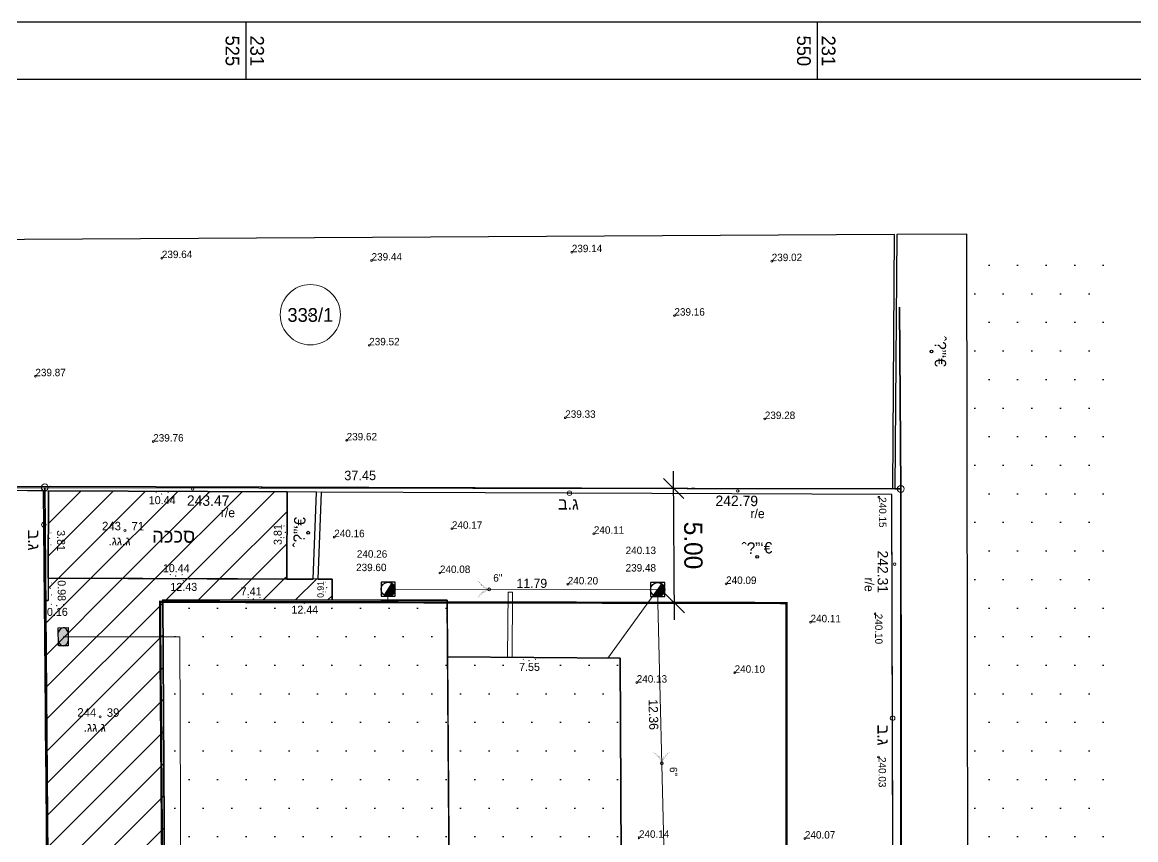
# Model space of a CAD drawing. Extents: x 231477 to 231608, y 633071 to 633188.
# Drawn here: x 231515.2 to 231563.92, y 633152.36 to 633188.13 of the extents above; entities that cross this region are included whole.
import ezdxf
from ezdxf.enums import TextEntityAlignment as Align

# ---------------------------------------------------------------- set-up
doc = ezdxf.new("R2010")
doc.units = 0
doc.header["$MEASUREMENT"] = 0
doc.linetypes.add('DASHDOT', pattern=[1, 0.5, -0.25, 0, -0.25])
doc.linetypes.add('DASHED2', pattern=[9.524999999999999, 6.35, -3.175])
for name, color, linetype, lineweight in [('1021', 7, 'Continuous', 20), ('1502', 7, 'Continuous', 20), ('1505', 7, 'Continuous', 20), ('1603', 8, 'Continuous', 20), ('1609', 8, 'Continuous', 20), ('1610', 8, 'Continuous', 20), ('2401', 7, 'Continuous', 30), ('2602', 8, 'Continuous', 20), ('2810', 3, 'DASHED2', 25), ('4604', 5, 'Continuous', 20), ('4612', 5, 'Continuous', 30), ('4801', 25, 'Continuous', 20)]:
    doc.layers.add(name, color=color, linetype=linetype, lineweight=lineweight)
for name, color, linetype in [('1201', 7, 'Continuous'), ('1202', 7, 'Continuous'), ('1802', 15, 'Continuous'), ('1803', 240, 'DASHDOT'), ('2200', 7, 'Continuous'), ('2207', 7, 'Continuous'), ('2299', 7, 'Continuous'), ('4804', 25, 'Continuous')]:
    doc.layers.add(name, color=color, linetype=linetype)
doc.styles.add('hebtext', font='hebtxt.shx')
doc.styles.add('hebtxt', font='hebtxt')
doc.styles.add('MAVAT_HEBTXT', font='HEBTXT')
doc.styles.add('MIRYL', font='miryl', dxfattribs={"height": 0.5})
doc.dimstyles.new('KB', dxfattribs={"dimtxt": 0.8, "dimasz": 0.88, "dimexe": 0.78, "dimexo": 0.9125, "dimgap": 0.44, "dimtad": 1, "dimzin": 0, "dimdsep": 46, "dimtxsty": 'Standard', "dimblk": 'OBLIQUE', "dimcen": 0.29, "dimdle": 0.75, "dimadec": 0, "dimazin": 0, "dimtfac": 1, "dimtofl": 0, "dimtmove": 0, "dimatfit": 3, "dimldrblk": 'OBLIQUE', "dimfxl": 1, "dimtolj": 1, "dimtzin": 0, "dimarcsym": 0})
pattern_1 = [(0, (0, 0), (0.625, 1.25), [0, -1.25])]
pattern_2 = [(44.91716459507225, (0, 0), (-0.7060837425273202, 0.7081283418552125), [])]

# ---------------------------------------------------------------- blocks, each defined once
blk = doc.blocks.new('*U29', base_point=(1.230658689674374, -0.0519636970368047))
at = {"color": 0}
for points in [[(0.7512456561167957, 0.9761408712099022), (0.6635266320725535, 1.037763674837019), (-0.4773631639585453, -1.135493481256615), (-0.667287318641702, -1.035349540329616)], [(0.7512456561167957, 0.9761408712099022), (-0.4773631639585453, -1.135493481256615), (-0.0114646758281343, -1.231701910970725)], [(1.214980411389018, -0.202592290627634), (0.7512456561167957, 0.9761408712099022), (-0.0114646758281343, -1.231701910970725)], [(1.138668258284804, 0.4697399640816512), (1.039799840127674, 0.6603312265456209), (0.7512456561167957, 0.9761408712099022), (0.9093376299923724, 0.8308586588347242)], [(1.214980411389018, -0.202592290627634), (1.230658689674374, -0.0519636970368047), (0.7512456561167957, 0.9761408712099022), (1.138668258284804, 0.4697399640816512)], [(1.230658689674374, -0.0519636970368047), (1.230658689674374, 0.0519636970368075), (1.138668258284804, 0.4697399640816512), (1.20293881760789, 0.2648758905089526)], [(-0.4773631639585453, -1.135493481256615), (-0.2729345710959236, -1.201136027343058), (-0.0114646758281343, -1.231701910970725), (-0.0602129994021092, -1.23028266304284)], [(-0.0114646758281343, -1.231701910970725), (0.4320401354000978, -1.153500046677175), (1.214980411389018, -0.202592290627634), (0.9509077560495413, -0.7829402759889207)], [(-0.0114646758281343, -1.231701910970725), (0.0114646758281243, -1.231701910970725), (0.4320401354000978, -1.153500046677175), (0.2251732939102499, -1.210998771258827)], [(0.4320401354000978, -1.153500046677175), (0.6257796559986719, -1.060952806876425), (0.9509077560495413, -0.7829402759889207), (0.8005051784095101, -0.9361690529067596)], [(0.9509077560495413, -0.7829402759889207), (1.072417482704548, -0.6059222549720545), (1.214980411389018, -0.202592290627634), (1.161342346817009, -0.4104935928493177)]]:
    blk.add_solid(points, dxfattribs=at)
blk = doc.blocks.new('4804')
at = {"layer": '4804'}
blk.add_lwpolyline([(1.230658689674374, -1.231701910970725), (1.230658689674374, 1.226115524678805), (-1.239530797892768, 1.226115524678806), (-1.239530797892768, -1.231701910970725)], close=True, dxfattribs=at)
blk.add_lwpolyline([(1.230658689674374, -0.0519636970368047), (1.230658689674374, 0.0519636970368075, 0.2446433032628448), (0.6635266320725535, 1.037763674837019), (-0.667287318641702, -1.035349540329616, 0.1417364557809968), (-0.0114646758281343, -1.231701910970725), (0.0114646758281243, -1.231701910970725, 0.3992067370255515)], format="xyb", close=True, dxfattribs=at)
blk.add_lwpolyline([(0.6635266320725536, 1.037763674837019), (-0.6672873186417019, -1.035349540329616)], dxfattribs=at)
blk.add_circle((0, 0), 1.23175526639052, dxfattribs=at)
blk.add_blockref('*U29', (1.230658689674374, -0.0519636970368047), dxfattribs=at)
at = {"style": 'hebtext', "flags": 1}
for tag, p in [('NAME', (3.5952, 29.23090000000001)), ('COVER', (3.5952, 18.6983)), ('MATERIAL', (3.5952, 8.165700000000001)), ('TL', (2.95, -2.366899999999999)), ('MANH_TYPE', (3.5952, -2.366899999999999)), ('IL', (3.5952, -12.8995))]:
    blk.add_attdef(tag, p, '', height=1.3, dxfattribs=at)
at = {"style": 'hebtext'}
blk.add_attdef('NUMBER', (-0.0178694757477308, 2.233081841516808), '', height=1.3, dxfattribs=at)
blk = doc.blocks.new('2602')
at = {"color": 2}
blk.add_circle((0, 0), 0.25, dxfattribs=at)
at = {"style": 'hebtext'}
blk.add_attdef('FENCE_TYPE', (0.9248771555597264, 1.298807076621775), '', height=1.3, dxfattribs=at)
blk = doc.blocks.new('2207')
at = {"style": 'hebtxt'}
blk.add_attdef('TEMP_OBJECT', text='', height=2, dxfattribs=at).set_placement((0, 1), align=Align.CENTER)
blk = doc.blocks.new('1021')
at = {"layer": '1021'}
for points in [[(-5.499965392758912, 1.219845077447834, 0, 1, 0), (-4.175124248278621, 1.219845077447834, 0, 0.6759393479430253, 0)], [(6.666943077562581, 1.219845077447834, 0, 0.9999999999999998, 0), (5.342101933082289, 1.219845077447834, 0, 0.6759393479430252, 0)]]:
    blk.add_lwpolyline(points, format="xyseb", dxfattribs=at)
blk.add_circle((0, 0), 0.15, dxfattribs=at)
at = {"layer": '1021', "style": 'hebtext'}
blk.add_attdef('LENGTH', (-3.033333333333333, 0.5334707285465754), '', height=1.3, dxfattribs=at)
blk = doc.blocks.new('2401')
at = {"color": 2}
blk.add_circle((0, 0), 0.25, dxfattribs=at)
at = {"style": 'hebtext'}
blk.add_attdef('COVER_TYPE', (-10, 1), '', height=1.3, dxfattribs=at)
blk = doc.blocks.new('1502')
blk.add_circle((0, 0), 0.15)
at = {"style": 'hebtext'}
for tag, p in [('METER', (-10.33333333333333, -0.003690037414142866)), ('CENTIMETER', (1, -0.003690039682753943))]:
    blk.add_attdef(tag, p, '', height=1.3, dxfattribs=at)
at = {"style": 'hebtext', "flags": 1}
blk.add_attdef('HEIGHT', (1, -0.003690037414142866), '', height=1.3, dxfattribs=at)
blk = doc.blocks.new('1505')
blk.add_circle((0, 0), 0.15)
at = {"style": 'hebtext'}
for tag, p in [('METER', (-10.33333333333333, -0.0036900374141429)), ('CENTIMETER', (1, -0.0036900396827539))]:
    blk.add_attdef(tag, p, '', height=1.3, dxfattribs=at)
at = {"style": 'hebtext', "flags": 1}
blk.add_attdef('HEIGHT', (1, -0.0036900374141429), '', height=1.3, dxfattribs=at)
blk = doc.blocks.new('1603')
blk.add_circle((0, 0), 0.25)
at = {"style": 'hebtext'}
blk.add_attdef('BLK-NO', (-4.662748283841212, 1), '', height=1.3, dxfattribs=at)
blk = doc.blocks.new('4801')
at = {"layer": '4801'}
h = blk.add_hatch(color=256, dxfattribs=at)
edge = h.paths.add_edge_path()
edge.add_arc((1.951796283976446, 4.629683997832347), 5.024289268536314, 218.5861443957757, 247.1405366424412, ccw=False)
edge.add_arc((1.616046051385483, 3.690328592707159), 4.208830611079295, 211.4224145843073, 241.4224186509375)
edge.add_arc((1.818801628223892, -3.933483114227042), 4.509767381639857, 119.4318065499664, 147.2842538676045)
edge.add_arc((2.038908667029899, -4.74471416199888), 5.164248351073208, 113.2542669746959, 141.0190519870867, ccw=False)
at = {"layer": '4801', "const_width": 0.0075}
for points in [[(-1.975546539713823, 1.496082076857419, 0.1194662978093999), (-0.6740707384166209, -1.8e-15)], [(-0.6740707384166209, -1.3e-15, 0.1112868346322247), (-1.975546539713823, -1.496082076857418)]]:
    blk.add_lwpolyline(points, format="xyb", dxfattribs=at)
blk.add_lwpolyline([(3.3e-15, -1.8e-15, -0.1252407565816883), (-1.975546539713821, 1.496082076857424, 0.1316525156389632), (-0.3972408522930739, -0.0057410706290888, 0.1221310861767508), (-1.975546539713823, -1.496082076857418, -0.1217428999724354)], format="xyb", close=True, dxfattribs=at)
at = {"layer": '4801'}
blk.add_circle((0, 0), 0.25, dxfattribs=at)
at = {"layer": '4801', "style": 'hebtext', "text_generation_flag": 4}
blk.add_attdef('NUMBER', (0.2365548572705025, -12.93560612945274), '', height=1.3, rotation=180, dxfattribs=at)
blk.add_attdef('DIAM', (0.2189825421691554, -14.12717828938853), '', height=1.3, dxfattribs=at)
at = {"layer": '4801', "style": 'hebtext', "flags": 1}
for tag, p in [('IL_IN', (0.213213127994984, -19.56644402450326)), ('IL_OUT', (0.3043800552032296, -24.66385936254431)), ('MATERIAL', (0.0821262136855623, -26.33095549474041)), ('SLOPE', (0.1577540958296524, -27.59932109384416))]:
    blk.add_attdef(tag, p, '', height=1.3, dxfattribs=at)
blk = doc.blocks.new('4612')
at = {"layer": '4612'}
blk.add_hatch(color=256, dxfattribs=at).paths.add_polyline_path([(1.232420603676384, 2.164601280135685), (-1.232420603676385, 2.164601280135685, 0.5813701263993348), (-1.232420603676385, -2.164601280135685), (1.232420603676384, -2.164601280135685, 0.5813701263993346)])
blk.add_lwpolyline([(-2.490855123513029, -2.164601280135685), (-2.490855123513029, 2.164601280135685), (2.490855123513029, 2.164601280135685), (2.490855123513029, -2.164601280135685)], close=True, dxfattribs=at)
for start, end in [(119.6551200795457, 240.3448799204543), (299.6551200795457, 60.34487992045426)]:
    blk.add_arc((0, 0), 2.490855123513029, start, end, dxfattribs=at)
at = {"layer": '4612', "style": 'hebtext', "flags": 1}
for tag, p in [('WHEEL_NAME', (-4.50034860347625, 2.92801746847805)), ('TYPE', (-3.970649047589776, -3.713031885527126))]:
    blk.add_attdef(tag, p, '', height=1.3, dxfattribs=at)
blk = doc.blocks.new('1609')
for points in [[(0, 0, 0, 0, 0), (-5.34193266591712, 0, 0.3, 0, 0), (-5.989351696134506, 0, 0, 0, 0)], [(0, 0, 0, 0, 0), (5.34193266591712, 0, 0.3, 0, 0), (5.989351696134506, 0, 0, 0, 0)], [(0, 0, 0, 0, 0), (5.34193266591712, 0, 0.3, 0, 0), (5.989351696134506, 0, 0, 0, 0)], [(0, 0, 0, 0, 0), (5.34193266591712, 0, 0.3, 0, 0), (5.989351696134506, 0, 0, 0, 0)]]:
    blk.add_lwpolyline(points, format="xyseb")
at = {"style": 'hebtext'}
blk.add_attdef('LENGTH', text='', height=1.3, dxfattribs=at).set_placement((-0.001331343670488039, 1), align=Align.CENTER)
blk = doc.blocks.new('1610')
blk.add_circle((0, 0), 0.15)
at = {"style": 'hebtext'}
for tag, p in [('NUMBER', (-2.144338194362382, 1.235607804380268)), ('NAME', (-2.187068306901395, -2.128200553687821))]:
    blk.add_attdef(tag, p, '', height=1.3, dxfattribs=at)
at = {"style": 'hebtext', "flags": 1}
blk.add_attdef('HEIGHT', (-2.098538690505919, -4.164189898902717), '', height=1.3, dxfattribs=at)
blk = doc.blocks.new('_Oblique')
at = {"color": 0, "linetype": 'ByBlock', "lineweight": -2}
blk.add_line((-0.5, -0.5), (0.5, 0.5), dxfattribs=at)
blk = doc.blocks.new('*D63')
at = {"layer": '1803', "color": 0, "linetype": 'Continuous', "lineweight": -2, "transparency": 16777216}
for p, q in [((231543.7371845939, 633161.9824442241), (231543.7008518963, 633168.48234268)), ((231544.6129717803, 633167.7374294698), (231544.4850319453, 633167.7367143203)), ((231544.6409200092, 633162.7375075807), (231544.5129801742, 633162.7367924311))]:
    blk.add_line(p, q, dxfattribs=at)
at = {"layer": '1803', "color": 0, "linetype": 'Continuous', "lineweight": -2, "transparency": 16777216, "xscale": 0.88, "yscale": 0.88, "zscale": 0.88}
for p, rotation in [((231543.7050441306, 633167.7323543966), 90.32026478062312), ((231543.7329923596, 633162.7324325074), 270.3202647806231)]:
    blk.add_blockref('_Oblique', p, dxfattribs=dict(at, rotation=rotation))
at = {"layer": '1803', "color": 0, "linetype": 'Continuous', "transparency": 16777216, "insert": (231544.5590051224, 633165.2370887543), "char_height": 0.8, "attachment_point": 5, "rotation": 270.3202647806231}
blk.add_mtext('\\A1;5.00', dxfattribs=at)

msp = doc.modelspace()

# ---------------------------------------------------------------- hatches: boundary and pattern name
at = {"layer": '2299'}
h = msp.add_hatch(dxfattribs=at)
h.set_pattern_fill('DOTS', color=256, scale=20, style=0)
h.set_pattern_definition(pattern_1)
h.paths.add_polyline_path([(231563.3149419324, 633115.9997747468), (231562.795624992, 633177.6411621557), (231556.5364846228, 633177.6476589057), (231556.6203725788, 633122.9186663324), (231556.5285302429, 633116.0080028343), (231562.422984135, 633115.9980875179)])
h = msp.add_hatch(dxfattribs=at)
h.set_pattern_fill('ANSI31', color=256, scale=7.999999999999999, angle=-0.08283540492774834, style=0)
h.set_pattern_definition(pattern_2)
h.paths.add_polyline_path([(231526.7915778503, 633167.5806608755), (231516.3485372594, 633167.6273919499), (231516.33147111, 633163.813602214), (231526.7759311486, 633163.7707089301)])
h = msp.add_hatch(dxfattribs=at)
h.set_pattern_fill('ANSI31', color=256, scale=7.999999999999999, angle=-0.08283540492774834, style=0)
h.set_pattern_definition(pattern_2)
h.paths.add_polyline_path([(231521.3477543449, 633162.8557259702), (231528.7575037104, 633162.8527894601), (231528.7578642596, 633163.7625695318), (231516.3314718852, 633163.8134498144), (231516.3364736075, 633162.830233082), (231516.1778387831, 633162.8294260906), (231516.5803680469, 633117.5367366667), (231521.0416409906, 633117.5569609731), (231520.9920531329, 633128.4955298039), (231521.5651981779, 633128.4991572574)])
h.paths.add_polyline_path([(231520.6683052671, 633162.293852848), (231520.6683052671, 633159.9688528479), (231521.3433052671, 633159.9688528479), (231521.3433052671, 633162.293852848)], flags=24)
h.paths.add_polyline_path([(231516.7708516911, 633121.6175070353), (231516.7708516911, 633119.2175070351), (231517.4458516912, 633119.2175070351), (231517.4458516912, 633121.6175070353)], flags=24)
h = msp.add_hatch(dxfattribs=at)
h.set_pattern_fill('DOTS', color=256, scale=20, style=0)
h.set_pattern_definition(pattern_1)
h.paths.add_polyline_path([(231533.8072671955, 633160.3242798618), (231533.7887649563, 633162.8507955533), (231521.3477543449, 633162.8557259702), (231521.5651981779, 633128.4991572574), (231534.0397514996, 633128.5781091084)])
h = msp.add_hatch(dxfattribs=at)
h.set_pattern_fill('DOTS', color=256, scale=20, style=0)
h.set_pattern_definition(pattern_1)
h.paths.add_polyline_path([(231541.3597434988, 633160.3096766064), (231533.8069402087, 633160.3689305185), (231534.04251478, 633128.20077795), (231541.5284510266, 633128.2566585667)])

# ---------------------------------------------------------------- linework, layer by layer
at = {"layer": '1201'}
for p, q in [((231525, 633185.6272491636), (231525, 633188.1272491636)), ((231550, 633185.6272491636), (231550, 633188.1272491636))]:
    msp.add_line(p, q, dxfattribs=at)
msp.add_lwpolyline([(231479.0714941669, 633073.0376515322), (231599.9007834606, 633073.0376515322), (231599.9007834606, 633185.6272491636), (231479.0714941669, 633185.6272491636)], close=True, dxfattribs=at)
msp.add_lwpolyline([(231479.0714941669, 633073.0376515322), (231599.9007834606, 633073.0376515322), (231599.9007834606, 633185.6272491636), (231479.0714941669, 633185.6272491636), (231479.0714941669, 633073.0376515322)], dxfattribs=at)
at = {"layer": '1202'}
msp.add_lwpolyline([(231476.5714941669, 633070.5376515322), (231602.4007834606, 633070.5376515322), (231602.4007834606, 633188.1272491636), (231476.5714941669, 633188.1272491636), (231476.5714941669, 633070.5376515322)], dxfattribs=at)
at = {"layer": '1603'}
msp.add_circle((231527.8077862082, 633175.333824741), 1.317955731402591, dxfattribs=at)
at = {"layer": '1802'}
for points in [[(231553.5897226817, 633175.6684111686), (231553.64, 633167.71), (231534.6508692474, 633167.7454937024)], [(231563.338663483, 633112.2829745758), (231553.6600051583, 633112.2256933033), (231553.64, 633167.71), (231553.5897226817, 633175.6684111686)], [(231505.2294834269, 633167.7348949935), (231516.19, 633167.78), (231516.6425598369, 633111.9441730139), (231505.1925497643, 633111.9417078494)]]:
    msp.add_lwpolyline(points, dxfattribs=at)
msp.add_lwpolyline([(231553.64, 633167.71), (231553.6600051583, 633112.2256933033), (231551.3728330676, 633112.2377901769), (231516.6425598369, 633111.9441730139), (231516.19, 633167.78)], close=True, dxfattribs=at)
at = {"layer": '1803', "ltscale": 1.5, "const_width": 0.1}
msp.add_lwpolyline([(231548.641799086, 633162.7193336972), (231548.6582059058, 633117.215018819), (231521.6018568587, 633116.9862786535), (231521.2307666069, 633162.770569272)], close=True, dxfattribs=at)
at = {"layer": '2200'}
msp.add_lwpolyline([(231563.3122020364, 633115.999769564), (231562.422984135, 633115.9980875179), (231556.5285302429, 633116.0080028343), (231556.6203725788, 633122.9186663324), (231556.534635794, 633178.853845629)], dxfattribs=at)
for points in [[(231533.7887649563, 633162.8507955533), (231521.3477543449, 633162.8557259702), (231521.5651981779, 633128.4991572574), (231534.0397514996, 633128.5781091084)], [(231541.3597434988, 633160.3096766064), (231533.8069402087, 633160.3689305186), (231534.0397514996, 633128.5781091084), (231534.04251478, 633128.20077795), (231541.5284510266, 633128.2566585667)]]:
    msp.add_lwpolyline(points, close=True, dxfattribs=at)
at = {"layer": '2207'}
for points in [[(231516.33147111, 633163.813602214), (231516.3485372594, 633167.6273919499)], [(231516.3485372594, 633167.6273919499), (231526.7915778503, 633167.5806608755)], [(231516.3314718852, 633163.8134498144), (231516.336481202, 633162.8287401753)], [(231516.5803680469, 633117.5367366667), (231516.1778387831, 633162.8294260906), (231516.3364736075, 633162.8302330818)]]:
    msp.add_lwpolyline(points, dxfattribs=at)
for points in [[(231526.7915778503, 633167.5806608755), (231516.3485372594, 633167.6273919499), (231516.33147111, 633163.813602214), (231526.7759311486, 633163.7707089301)], [(231521.3477543449, 633162.8557259702), (231528.7575037104, 633162.8527894601), (231528.7578642596, 633163.7625695318), (231516.3314711099, 633163.813602214), (231516.3364736075, 633162.8302330818), (231516.1778387831, 633162.8294260906), (231516.5803680469, 633117.5367366667), (231521.0342979084, 633117.5569276847), (231520.9920531329, 633128.4955298039), (231521.5651981779, 633128.4991572574)]]:
    msp.add_lwpolyline(points, close=True, dxfattribs=at)
at = {"layer": '2401'}
for points in [[(231553.3616277523, 633178.8361093609), (231510.2072782842, 633178.5948880645), (231510.2362286262, 633176.7310191033), (231509.579906115, 633176.7262421553), (231509.6376285969, 633168.7955374464), (231505.2300845795, 633168.6430155361), (231505.2295306604, 633167.8062474665), (231516.433435613, 633167.8270140447), (231553.2844194644, 633167.7153806321)], [(231556.534635794, 633178.853845629), (231553.4616340434, 633178.8366683694), (231553.3844041929, 633167.7128338618), (231553.64, 633167.71), (231553.7141684477, 633112.7232265286), (231554.7343364407, 633112.7231600755), (231554.9343294311, 633112.723147048), (231561.4416125426, 633112.7227231674), (231563.3426003681, 633112.7168000973), (231563.3149419324, 633115.9997747468), (231562.422984135, 633115.9980875179), (231556.5285302429, 633116.0080028343), (231556.6203725788, 633122.9186663324)], [(231528.0788019028, 633167.5749007368), (231526.7915778503, 633167.5806608755), (231526.7759311486, 633163.7707089301), (231527.9354701926, 633163.7659469378)]]:
    msp.add_lwpolyline(points, close=True, dxfattribs=at)
msp.add_lwpolyline([(231553.2969640699, 633151.6886592575), (231553.2495190867, 633167.462265471), (231539.2441246014, 633167.5249375561), (231539.0441266038, 633167.5258325179), (231528.2789097598, 633167.5740052835), (231528.1355808208, 633163.765125124), (231528.7578642596, 633163.7625695318), (231528.7575037104, 633162.8527894601), (231530.8852195931, 633162.8519462387), (231533.7887649563, 633162.8507955533), (231533.8069402087, 633160.3689305186), (231541.3597434988, 633160.3096766064), (231541.5284510266, 633128.2566585667)], dxfattribs=at)
at = {"layer": '2602'}
for points in [[(231553.2844194644, 633167.7153806321), (231553.3616364534, 633178.8373626263)], [(231553.3844041929, 633167.7128338618), (231553.4616340434, 633178.8366683695)], [(231516.4334356173, 633167.8270140447), (231505.2470735736, 633167.8062799824)], [(231516.1351893847, 633167.6283466502), (231505.2472188158, 633167.6562799942)], [(231553.2495190867, 633167.462265471), (231508.5322259142, 633167.6623687961)], [(231516.1334118382, 633167.8283566071), (231516.1334287119, 633167.8264579782)], [(231516.1351893847, 633167.6283466502), (231516.1778387832, 633162.8294260906)], [(231553.64, 633167.71), (231516.3949957285, 633167.8271860576)], [(231528.0788019028, 633167.5749007368), (231527.9354701926, 633163.7659469377)], [(231528.2789097598, 633167.5740052835), (231528.1355808208, 633163.765125124)], [(231553.2495190867, 633167.462265471), (231553.4150789551, 633112.4200671933)], [(231553.64, 633167.71), (231553.7150708094, 633112.4232264691)]]:
    msp.add_lwpolyline(points, dxfattribs=at)
at = {"layer": '2602', "elevation": 240.202}
for points in [[(231536.4570061546, 633163.1945690091), (231536.4346764754, 633160.3483151726)], [(231536.657, 633163.193), (231536.4570061546, 633163.1945690091)], [(231536.657, 633163.193), (231536.6346703208, 633160.3467461634)]]:
    msp.add_lwpolyline(points, dxfattribs=at)
at = {"layer": '2810'}
msp.add_lwpolyline([(231516.1778387831, 633162.8294260906), (231516.1351893847, 633167.6283466502), (231510.8934328139, 633167.6667453226), (231510.6934331574, 633167.6663746207), (231505.229431364, 633167.6562470249), (231505.1898770389, 633107.904202354), (231516.8163317199, 633108.1240498442), (231516.7810443372, 633112.0945946105), (231516.6287481954, 633112.0929907486), (231516.580368047, 633117.5367366667)], close=True, dxfattribs=at)
at = {"layer": '4604', "elevation": 234.797}
msp.add_lwpolyline([(231522.2039355343, 633135.2309503928), (231522.0922799103, 633161.2425222688), (231516.9998401561, 633161.2425222688)], dxfattribs=at)
at = {"layer": '4801'}
for points in [[(231531.1912199608, 633162.8518249696), (231531.210217158, 633163.3231668678)], [(231531.210217158, 633163.3231668678), (231543.0026433153, 633163.3069465958)], [(231540.8225089026, 633160.3138913662), (231543.0026433153, 633163.3069465958)], [(231543.0026433153, 633163.3069465958), (231543.3005070461, 633150.9501623086)]]:
    msp.add_lwpolyline(points, dxfattribs=at)

# ---------------------------------------------------------------- block references
at = {"layer": '1021'}
ref = msp.add_blockref('1021', (231521.2973263067, 633167.4914765852), dxfattribs=dict(at, xscale=0.04999999999810572, yscale=0.04999999999810572, zscale=0.04999999999810572, rotation=359.5524645941057))
ref.add_attrib('LENGTH', '10.44', dxfattribs={"layer": '0', "height": 0.3499999999999999, "rotation": 0.04851959321432069, "style": 'hebtxt'}).set_placement((231521.3244852712, 633167.0448267828), align=Align.CENTER)
ref = msp.add_blockref('1021', (231516.4003273714, 633165.5568062973), dxfattribs=dict(at, xscale=0.04999999999810572, yscale=0.04999999999810572, zscale=0.04999999999810572, rotation=269.7954115941057))
ref.add_attrib('LENGTH', '3.81', dxfattribs={"layer": '0', "height": 0.3499999999999999, "rotation": 270.2914665932198, "style": 'hebtxt'}).set_placement((231516.7277777122, 633165.449997283), align=Align.CENTER)
ref = msp.add_blockref('1021', (231526.7142896061, 633165.8118874338), dxfattribs=dict(at, xscale=0.05, yscale=0.05, zscale=0.05, rotation=89.48123859410568))
ref.add_attrib('LENGTH', '3.81', dxfattribs={"layer": '0', "height": 0.3500000000132596, "rotation": 89.97729359579901, "style": 'hebtxt'}).set_placement((231526.5561803477, 633165.7143552173), align=Align.CENTER)
ref = msp.add_blockref('1021', (231521.9145428656, 633163.8977636049), dxfattribs=dict(at, xscale=0.04999999999810572, yscale=0.04999999999810572, zscale=0.04999999999810572, rotation=359.5524645941057))
ref.add_attrib('LENGTH', '10.44', dxfattribs={"layer": '0', "height": 0.3499999999999999, "rotation": 0.04851959321432069, "style": 'hebtxt'}).set_placement((231521.9419320656, 633164.0689645262), align=Align.CENTER)
ref = msp.add_blockref('1021', (231516.4269495665, 633163.365792586), dxfattribs=dict(at, xscale=0.04999999999810572, yscale=0.04999999999810572, zscale=0.04999999999810572, rotation=269.7954115941057))
ref.add_attrib('LENGTH', '0.98', dxfattribs={"layer": '0', "height": 0.3499999999999999, "rotation": 270.2914665932198, "style": 'hebtxt'}).set_placement((231516.7543999073, 633163.2589835718), align=Align.CENTER)
ref = msp.add_blockref('1021', (231522.2441714666, 633163.6968053044), dxfattribs=dict(at, xscale=0.04999999999810572, yscale=0.04999999999810572, zscale=0.04999999999810572, rotation=359.5524645941057))
ref.add_attrib('LENGTH', '12.43', dxfattribs={"layer": '0', "height": 0.3499999999999999, "rotation": 0.04851959321432069, "style": 'hebtxt'}).set_placement((231522.2713304312, 633163.250155502), align=Align.CENTER)
ref = msp.add_blockref('1021', (231528.5213458875, 633163.3905252378), dxfattribs=dict(at, xscale=0.04, yscale=0.04, zscale=0.04, rotation=89.48123859410568))
ref.add_attrib('LENGTH', '0.91', dxfattribs={"layer": '0', "height": 0.2800000000106078, "rotation": 89.97729359579901, "style": 'hebtxt'}).set_placement((231528.3948584808, 633163.3124994646), align=Align.CENTER)
ref = msp.add_blockref('1021', (231525.3153253128, 633162.8962737415), dxfattribs=dict(at, xscale=0.04999999999810572, yscale=0.04999999999810572, zscale=0.04999999999810572, rotation=359.5524645941057))
ref.add_attrib('LENGTH', '7.41', dxfattribs={"layer": '0', "height": 0.3499999999999999, "rotation": 0.04851959321432069, "style": 'hebtxt'}).set_placement((231525.2175966217, 633163.0542616328), align=Align.CENTER)
ref = msp.add_blockref('1021', (231516.7126535008, 633162.602932583), dxfattribs=dict(at, xscale=0.04999999999810572, yscale=0.04999999999810572, zscale=0.04999999999810572, rotation=359.5524645941057))
ref.add_attrib('LENGTH', '0.16', dxfattribs={"layer": '0', "height": 0.3499999999999999, "rotation": 0.04851959321432069, "style": 'hebtxt'}).set_placement((231516.7398124653, 633162.1562827806), align=Align.CENTER)
ref = msp.add_blockref('1021', (231527.5377667251, 633162.700230072), dxfattribs=dict(at, xscale=0.04999999999810572, yscale=0.04999999999810572, zscale=0.04999999999810572, rotation=359.5524645941057))
ref.add_attrib('LENGTH', '12.44', dxfattribs={"layer": '0', "height": 0.3499999999999999, "rotation": 0.04851959321432069, "style": 'hebtxt'}).set_placement((231527.5649256897, 633162.2535802696), align=Align.CENTER)
ref = msp.add_blockref('1021', (231537.3693597475, 633160.1973761723), dxfattribs=dict(at, xscale=0.04999999999810572, yscale=0.04999999999810572, zscale=0.04999999999810572, rotation=359.5524645941057))
ref.add_attrib('LENGTH', '7.55', dxfattribs={"layer": '0', "height": 0.3499999999999999, "rotation": 0.04851959321432069, "style": 'hebtxt'}).set_placement((231537.396518712, 633159.7507263699), align=Align.CENTER)
at = {"layer": '1502'}
ref = msp.add_blockref('1502', (231521.3127663563, 633177.8078713699, 239.6411413574), dxfattribs=dict(at, xscale=0.25, yscale=0.25, zscale=0.25))
ref.add_attrib('HEIGHT', '239.64', (231521.3127663563, 633177.8078713699, 239.6411413574), dxfattribs={"layer": '0', "height": 0.325, "rotation": 0.3202650000052785, "style": 'hebtext'})
ref = msp.add_blockref('1502', (231539.2485235796, 633178.0656816792, 239.1379980469), dxfattribs=dict(at, xscale=0.25, yscale=0.25, zscale=0.25))
ref.add_attrib('HEIGHT', '239.14', (231539.2485235796, 633178.0656816792, 239.1379980469), dxfattribs={"layer": '0', "height": 0.325, "rotation": 0.3202650000052785, "style": 'hebtext'})
ref = msp.add_blockref('1502', (231530.4876868712, 633177.7010861612, 239.4415258789), dxfattribs=dict(at, xscale=0.25, yscale=0.25, zscale=0.25))
ref.add_attrib('HEIGHT', '239.44', (231530.4876868712, 633177.7010861612, 239.4415258789), dxfattribs={"layer": '0', "height": 0.325, "rotation": 0.3202650000052785, "style": 'hebtext'})
ref = msp.add_blockref('1502', (231547.9947690415, 633177.6751117286, 239.019864502), dxfattribs=dict(at, xscale=0.25, yscale=0.25, zscale=0.25))
ref.add_attrib('HEIGHT', '239.02', (231547.9947690415, 633177.6751117286, 239.019864502), dxfattribs={"layer": '0', "height": 0.325, "rotation": 0.3202650000052785, "style": 'hebtext'})
ref = msp.add_blockref('1502', (231543.7366576219, 633175.293343965, 239.1590093994), dxfattribs=dict(at, xscale=0.25, yscale=0.25, zscale=0.25))
ref.add_attrib('HEIGHT', '239.16', (231543.7366576219, 633175.293343965, 239.1590093994), dxfattribs={"layer": '0', "height": 0.325, "style": 'hebtext'})
ref = msp.add_blockref('1502', (231530.3834135846, 633173.9939665246, 239.5152410889), dxfattribs=dict(at, xscale=0.25, yscale=0.25, zscale=0.25))
ref.add_attrib('HEIGHT', '239.52', (231530.3834135846, 633173.9939665246, 239.5152410889), dxfattribs={"layer": '0', "height": 0.325, "style": 'hebtext'})
ref = msp.add_blockref('1502', (231515.7784111547, 633172.6426139866, 239.8736090088), dxfattribs=dict(at, xscale=0.25, yscale=0.25, zscale=0.25))
ref.add_attrib('HEIGHT', '239.87', (231515.7784111547, 633172.6426139866, 239.8736090088), dxfattribs={"layer": '0', "height": 0.325, "style": 'hebtext'})
ref = msp.add_blockref('1502', (231538.9593046913, 633170.82348557, 239.3318609619), dxfattribs=dict(at, xscale=0.25, yscale=0.25, zscale=0.25))
ref.add_attrib('HEIGHT', '239.33', (231538.9593046913, 633170.82348557, 239.3318609619), dxfattribs={"layer": '0', "height": 0.325, "style": 'hebtext'})
ref = msp.add_blockref('1502', (231547.6911210908, 633170.7715104724, 239.2813696289), dxfattribs=dict(at, xscale=0.25, yscale=0.25, zscale=0.25))
ref.add_attrib('HEIGHT', '239.28', (231547.6911210908, 633170.7715104724, 239.2813696289), dxfattribs={"layer": '0', "height": 0.325, "style": 'hebtext'})
ref = msp.add_blockref('1502', (231520.9334696281, 633169.7839836178, 239.7552008057), dxfattribs=dict(at, xscale=0.25, yscale=0.25, zscale=0.25))
ref.add_attrib('HEIGHT', '239.76', (231520.9334696281, 633169.7839836178, 239.7552008057), dxfattribs={"layer": '0', "height": 0.325, "style": 'hebtext'})
ref = msp.add_blockref('1502', (231529.39588673, 633169.8359587154, 239.6219152832), dxfattribs=dict(at, xscale=0.25, yscale=0.25, zscale=0.25))
ref.add_attrib('HEIGHT', '239.62', (231529.39588673, 633169.8359587154, 239.6219152832), dxfattribs={"layer": '0', "height": 0.325, "style": 'hebtext'})
ref = msp.add_blockref('1502', (231522.6556323862, 633167.7041547172, 243.47), dxfattribs=dict(at, xscale=0.35, yscale=0.35, zscale=0.35, rotation=359.9171645950722))
ref.add_attrib('HEIGHT', '243.47', (231522.4073774234, 633166.9733562171, 243.47), dxfattribs={"layer": '0', "height": 0.4549999999999999, "rotation": 359.9171645950711, "style": 'hebtext'})
ref = msp.add_blockref('1502', (231546.509, 633167.622, 242.792), dxfattribs=dict(at, xscale=0.3499999999999999, yscale=0.3499999999999999, zscale=0.3499999999999999, rotation=359.7436115950723))
ref.add_attrib('HEIGHT', '242.79', (231545.5318206024, 633166.9657497307, 242.792), dxfattribs={"layer": '0', "height": 0.4549999999999998, "rotation": 359.7436115920698, "style": 'hebtext'})
ref = msp.add_blockref('1502', (231552.6815526216, 633167.3488140777, 240.152), dxfattribs=dict(at, xscale=0.25, yscale=0.25, zscale=0.25))
ref.add_attrib('HEIGHT', '240.15', (231552.6815526216, 633167.3488140777, 240.152), dxfattribs={"layer": '0', "height": 0.325, "rotation": 270.1723379988538, "style": 'hebtext'})
ref = msp.add_blockref('1502', (231528.852804953, 633165.6036632967, 240.162), dxfattribs=dict(at, xscale=0.25, yscale=0.25, zscale=0.25))
ref.add_attrib('HEIGHT', '240.16', (231528.852804953, 633165.6036632967, 240.162), dxfattribs={"layer": '0', "height": 0.325, "rotation": 359.7436120000062, "style": 'hebtext'})
ref = msp.add_blockref('1502', (231534.0005399418, 633165.9707850018, 240.169), dxfattribs=dict(at, xscale=0.25, yscale=0.25, zscale=0.25))
ref.add_attrib('HEIGHT', '240.17', (231534.0005399418, 633165.9707850018, 240.169), dxfattribs={"layer": '0', "height": 0.325, "rotation": 359.7436120000062, "style": 'hebtext'})
ref = msp.add_blockref('1502', (231540.2100037647, 633165.7533368687, 240.114), dxfattribs=dict(at, xscale=0.25, yscale=0.25, zscale=0.25))
ref.add_attrib('HEIGHT', '240.11', (231540.2100037647, 633165.7533368687, 240.114), dxfattribs={"layer": '0', "height": 0.325, "rotation": 359.7436120000062, "style": 'hebtext'})
ref = msp.add_blockref('1502', (231553.3681171394, 633164.4202207911, 242.31), dxfattribs=dict(at, xscale=0.35, yscale=0.35, zscale=0.35, rotation=270.0280165950722))
ref.add_attrib('HEIGHT', '242.31', (231552.6253525773, 633165.0167598774, 242.31), dxfattribs={"layer": '0', "height": 0.4549999999999998, "rotation": 270.0280165934016, "style": 'hebtext'})
ref = msp.add_blockref('1502', (231533.4771199203, 633164.0342442499, 240.077), dxfattribs=dict(at, xscale=0.25, yscale=0.25, zscale=0.25))
ref.add_attrib('HEIGHT', '240.08', (231533.4771199203, 633164.0342442499, 240.077), dxfattribs={"layer": '0', "height": 0.325, "rotation": 359.977293, "style": 'hebtext'})
ref = msp.add_blockref('1502', (231539.0679953481, 633163.5382061442, 240.197), dxfattribs=dict(at, xscale=0.25, yscale=0.25, zscale=0.25))
ref.add_attrib('HEIGHT', '240.20', (231539.0679953481, 633163.5382061442, 240.197), dxfattribs={"layer": '0', "height": 0.325, "rotation": 359.7436120000062, "style": 'hebtext'})
ref = msp.add_blockref('1502', (231545.9961332745, 633163.5584160365, 240.09), dxfattribs=dict(at, xscale=0.25, yscale=0.25, zscale=0.25))
ref.add_attrib('HEIGHT', '240.09', (231545.9961332745, 633163.5584160365, 240.09), dxfattribs={"layer": '0', "height": 0.325, "rotation": 359.7436120000062, "style": 'hebtext'})
ref = msp.add_blockref('1502', (231549.6917479951, 633161.8807443822, 240.113), dxfattribs=dict(at, xscale=0.25, yscale=0.25, zscale=0.25))
ref.add_attrib('HEIGHT', '240.11', (231549.6917479951, 633161.8807443822, 240.113), dxfattribs={"layer": '0', "height": 0.325, "rotation": 359.7436120000062, "style": 'hebtext'})
ref = msp.add_blockref('1502', (231552.5126946449, 633162.2509093004, 240.1), dxfattribs=dict(at, xscale=0.25, yscale=0.25, zscale=0.25))
ref.add_attrib('HEIGHT', '240.10', (231552.5126946449, 633162.2509093004, 240.1), dxfattribs={"layer": '0', "height": 0.325, "rotation": 270.1723379988538, "style": 'hebtext'})
ref = msp.add_blockref('1502', (231542.0868571429, 633159.2383333333, 240.134), dxfattribs=dict(at, xscale=0.25, yscale=0.25, zscale=0.25))
ref.add_attrib('HEIGHT', '240.13', (231542.0868571429, 633159.2383333333, 240.134), dxfattribs={"layer": '0', "height": 0.325, "style": 'hebtext'})
ref = msp.add_blockref('1502', (231546.3697815605, 633159.6706375257, 240.098), dxfattribs=dict(at, xscale=0.25, yscale=0.25, zscale=0.25))
ref.add_attrib('HEIGHT', '240.10', (231546.3697815605, 633159.6706375257, 240.098), dxfattribs={"layer": '0', "height": 0.325, "rotation": 359.7436120000062, "style": 'hebtext'})
ref = msp.add_blockref('1502', (231552.6650731406, 633155.9822527298, 240.026), dxfattribs=dict(at, xscale=0.25, yscale=0.25, zscale=0.25))
ref.add_attrib('HEIGHT', '240.03', (231552.6650731406, 633155.9822527298, 240.026), dxfattribs={"layer": '0', "height": 0.325, "rotation": 270.1723379988538, "style": 'hebtext'})
ref = msp.add_blockref('1502', (231542.1843333333, 633152.4473333333, 240.136), dxfattribs=dict(at, xscale=0.25, yscale=0.25, zscale=0.25))
ref.add_attrib('HEIGHT', '240.14', (231542.1843333333, 633152.4473333333, 240.136), dxfattribs={"layer": '0', "height": 0.325, "style": 'hebtext'})
ref = msp.add_blockref('1502', (231549.4447619048, 633152.4153333333, 240.072), dxfattribs=dict(at, xscale=0.25, yscale=0.25, zscale=0.25))
ref.add_attrib('HEIGHT', '240.07', (231549.4447619048, 633152.4153333333, 240.072), dxfattribs={"layer": '0', "height": 0.325, "style": 'hebtext'})
at = {"layer": '1505'}
ref = msp.add_blockref('1505', (231519.6977896076, 633165.896551561, 243.71), dxfattribs=dict(at, xscale=0.2856341731312568, yscale=0.2856341731312568, zscale=0.2856341731312568, rotation=359.9171645950722))
ref.add_attrib('METER', '243', (231518.6933071874, 633165.9017994185, 243.71), dxfattribs={"layer": '0', "height": 0.3713244250726223, "rotation": 359.9171645950711, "style": 'hebtext'})
ref.add_attrib('CENTIMETER', '71', (231519.9834219582, 633165.8950846056, 243.71), dxfattribs={"layer": '0', "height": 0.3713244250726223, "rotation": 359.9171645950711, "style": 'hebtext'})
ref = msp.add_blockref('1505', (231519.6977896076, 633165.896551561, 239.55), dxfattribs=dict(at, xscale=0.3051107828214298, yscale=0.3051107828214298, zscale=0.3051107828214298, rotation=359.9171645950722))
ref.add_attrib('METER', '.גג.ג', (231518.9725064471, 633165.2410921232, 239.55), dxfattribs={"layer": '0', "height": 0.3966440176690763, "rotation": 359.9171645950711, "style": 'hebtext'})
ref = msp.add_blockref('1505', (231518.6161783551, 633157.7439275341, 244.3895), dxfattribs=dict(at, xscale=0.2856341731312568, yscale=0.2856341731312568, zscale=0.2856341731312568, rotation=359.9171645950722))
ref.add_attrib('METER', '244', (231517.6116959349, 633157.7491753916, 244.3895), dxfattribs={"layer": '0', "height": 0.3713244250726223, "rotation": 359.9171645950711, "style": 'hebtext'})
ref.add_attrib('CENTIMETER', '39', (231518.9018107057, 633157.7424605787, 244.3895), dxfattribs={"layer": '0', "height": 0.3713244250726223, "rotation": 359.9171645950711, "style": 'hebtext'})
ref = msp.add_blockref('1505', (231518.6161783551, 633157.7439275341), dxfattribs=dict(at, xscale=0.3051107828214298, yscale=0.3051107828214298, zscale=0.3051107828214298, rotation=359.9171645950722))
ref.add_attrib('METER', '.גג.ג', (231517.8908951946, 633157.0884680963), dxfattribs={"layer": '0', "height": 0.3966440176690763, "rotation": 359.9171645950711, "style": 'hebtext'})
at = {"layer": '1603'}
ref = msp.add_blockref('1603', (231527.8077862082, 633175.333824741), dxfattribs=dict(at, xscale=0.2999999999883585, yscale=0.2999999999883585, zscale=0.2999999999883585))
ref.add_attrib('PARCEL_NUM', '333/1', dxfattribs={"layer": '0', "height": 0.6000000000000001, "style": 'MAVAT_HEBTXT'}).set_placement((231527.8077862082, 633175.333824741), align=Align.MIDDLE)
at = {"layer": '1609', "xscale": 0.319999999957795, "yscale": 0.319999999957795, "zscale": 0.319999999957795, "rotation": 0.3202652429185225}
msp.add_blockref('1609', (231529.991510879, 633167.7738846336), dxfattribs=at).add_auto_attribs({'LENGTH': '37.45'})
at = {"layer": '1610'}
for p in [(231516.19, 633167.78), (231553.64, 633167.71)]:
    msp.add_blockref('1610', p, dxfattribs=at)
at = {"layer": '2207'}
ref = msp.add_blockref('2207', (231522.0461072309, 633164.9799839396), dxfattribs=dict(at, xscale=1.6, yscale=1.6, zscale=1.6))
ref.add_attrib('TEMP_OBJECT', 'הככס', (231520.8899948552, 633165.3567358366), dxfattribs={"height": 0.6000000000000001, "style": 'hebtext'})
at = {"layer": '2401'}
ref = msp.add_blockref('2401', (231554.9860727606, 633173.7249333131), dxfattribs=dict(at, xscale=0.2499999999189994, yscale=0.2499999999189994, zscale=0.2499999999189994, rotation=318.1869799565201))
ref.add_attrib('NAME', 'ˆ\x8c”‘€', dxfattribs={"layer": '0', "height": 0.4999999999999999, "rotation": 270.0878219163837, "style": 'MAVAT_HEBTXT'}).set_placement((231555.3839799901, 633173.7255432184), align=Align.MIDDLE)
ref = msp.add_blockref('2401', (231527.7130673252, 633165.7963234433), dxfattribs=dict(at, xscale=0.2499999999189994, yscale=0.2499999999189994, zscale=0.2499999999189994, rotation=135.9441229565201))
ref.add_attrib('NAME', 'ˆ\x8c”‘€', dxfattribs={"layer": '0', "height": 0.4999999999999999, "rotation": 87.84496491761725, "style": 'MAVAT_HEBTXT'}).set_placement((231527.3154410542, 633165.8112862012), align=Align.MIDDLE)
ref = msp.add_blockref('2401', (231547.3555692318, 633164.7399970996), dxfattribs=dict(at, xscale=0.2499999999189994, yscale=0.2499999999189994, zscale=0.2499999999189994, rotation=49.1360379565201))
ref.add_attrib('NAME', 'ˆ\x8c”‘€', dxfattribs={"layer": '0', "height": 0.4999999999999999, "rotation": 1.036879916072393, "style": 'MAVAT_HEBTXT'}).set_placement((231547.3483687018, 633165.1378396412), align=Align.MIDDLE)
at = {"layer": '2602'}
ref = msp.add_blockref('2602', (231539.1441256026, 633167.525385037), dxfattribs=dict(at, xscale=0.4000000000188792, yscale=0.4000000000188792, zscale=0.4000000000188792, rotation=359.9962680001522))
ref.add_attrib('FENCE_TYPE', 'ב.ג', (231538.6464332429, 633166.809975327), dxfattribs={"layer": '0', "height": 0.5200000000206174, "rotation": 359.9962679946818, "style": 'hebtext'})
ref = msp.add_blockref('2602', (231516.1483485573, 633166.1476733885), dxfattribs=dict(at, xscale=0.4000000000188791, yscale=0.4000000000188791, zscale=0.4000000000188791, rotation=270.5091910001522))
ref.add_attrib('FENCE_TYPE', 'ב.ג', (231515.4540162508, 633165.9249977452), dxfattribs={"layer": '0', "height": 0.5200000000206174, "rotation": 270.5091909953408, "style": 'hebtext'})
ref = msp.add_blockref('2602', (231553.2822851621, 633157.6836866139), dxfattribs=dict(at, xscale=0.4000000000188792, yscale=0.4000000000188792, zscale=0.4000000000188792, rotation=270.1723380001521))
ref.add_attrib('FENCE_TYPE', 'ב.ג', (231552.6180289254, 633157.3920674421), dxfattribs={"layer": '0', "height": 0.5200000000206174, "rotation": 270.1723379955188, "style": 'hebtext'})
at = {"layer": '4612', "xscale": 0.1600000000335042, "yscale": 0.0999999999983303, "zscale": 0.1600000000335042, "rotation": 270.3015676731792}
msp.add_blockref('4612', (231516.9998401561, 633161.2425222688, 234.797), dxfattribs=at)
at = {"layer": '4801', "color": 25}
ref = msp.add_blockref('4801', (231535.6337051521, 633163.3170824389), dxfattribs=dict(at, xscale=-0.2499999998928201, yscale=0.249999999912271, zscale=0.25, rotation=179.9211907009102))
ref.add_attrib('DIAM', '6"', (-231535.8107577018, 633163.6578659035), dxfattribs={"extrusion": (0, 0, -1), "height": 0.3249999998859521, "rotation": 180.0788092954761, "style": 'hebtext', "text_generation_flag": 4})
ref = msp.add_blockref('4801', (231543.1857659639, 633155.7101604395), dxfattribs=dict(at, xscale=-0.2499999998928202, yscale=0.249999999912271, zscale=0.25, rotation=91.38086332445928))
ref.add_attrib('DIAM', '6"', (-231543.5309489644, 633155.5418462353), dxfattribs={"extrusion": (0, 0, -1), "height": 0.3249999998859521, "rotation": 268.6191366729433, "style": 'hebtext', "text_generation_flag": 4})
at = {"layer": '4804'}
ref = msp.add_blockref('4804', (231531.210217158, 633163.3231668678, 240.26), dxfattribs=dict(at, xscale=0.25, yscale=0.25, zscale=0.25))
ref.add_attrib('TL', '240.26', (231529.8424839539, 633164.7029602667, 240.26), dxfattribs={"layer": '0', "height": 0.3249999998862167, "style": 'hebtext'})
ref.add_attrib('IL', '239.60', (231529.8096079956, 633164.1139836872, 240.26), dxfattribs={"layer": '0', "height": 0.3249999998862167, "style": 'hebtext'})
ref = msp.add_blockref('4804', (231543.0026433153, 633163.3069465958, 240.13), dxfattribs=dict(at, xscale=0.25, yscale=0.25, zscale=0.25))
ref.add_attrib('TL', '240.13', (231541.6020341529, 633164.8611182899, 240.13), dxfattribs={"layer": '0', "height": 0.3249999998862167, "style": 'hebtext'})
ref.add_attrib('IL', '239.48', (231541.6020341529, 633164.0977634152, 240.13), dxfattribs={"layer": '0', "height": 0.3249999998862167, "style": 'hebtext'})

# ---------------------------------------------------------------- texts
at = {"layer": '1201', "style": 'hebtxt'}
for s, p in [('525', (231524.7, 633186.8772491636)), ('550', (231549.7, 633186.8772491636))]:
    msp.add_text(s, height=0.6, rotation=269.9999999779589, dxfattribs=at).set_placement(p, align=Align.TOP_CENTER)
for p in [(231525, 633186.8772491636), (231550, 633186.8772491636)]:
    msp.add_text('231', height=0.6, rotation=269.9999999779589, dxfattribs=at).set_placement(p, align=Align.BOTTOM_CENTER)
at = {"layer": '2602', "style": 'MIRYL'}
for rotation, p in [(359.4056280800133, (231523.8887605405, 633166.477332003, -656.3919999999996)), (359.7436110784468, (231547.0609104983, 633166.4334055579, -656.3919999999996)), (270.0280160798033, (231552.0594968672, 633163.8344750869, -656.3919999999996))]:
    msp.add_text('r/e', height=0.3999999999999999, rotation=rotation, dxfattribs=at).set_placement(p)
at = {"layer": '4801', "style": 'hebtext'}
for s, rotation, p in [('11.79', 359.9211911914412, (231537.4982137552, 633163.3806650866, 234.9239999999999)), ('12.36', 271.3808631902286, (231542.6201247919, 633157.8336728892))]:
    msp.add_text(s, height=0.3999999999999997, rotation=rotation, dxfattribs=at).set_placement(p, align=Align.CENTER)

# ---------------------------------------------------------------- dimensions: what is measured, and where the dimension line sits
at = {"layer": '1803', "linetype": 'Continuous'}
dim = msp.add_aligned_dim(p1=(231543.7284342644, 633162.7324070288), p2=(231543.7004860355, 633167.732328918), distance=-0.004558166306541667, dimstyle='KB', override={"dimscale": 0, "dimtix": 0, "dimtofl": 0, "dimtmove": 0, "dimatfit": 3}, dxfattribs=at)
dim.commit()
dim.dimension.update_dxf_attribs({"geometry": '*D63', "text_midpoint": (231544.5590051224, 633165.2370887543)})

doc.saveas('drawing.dxf')
